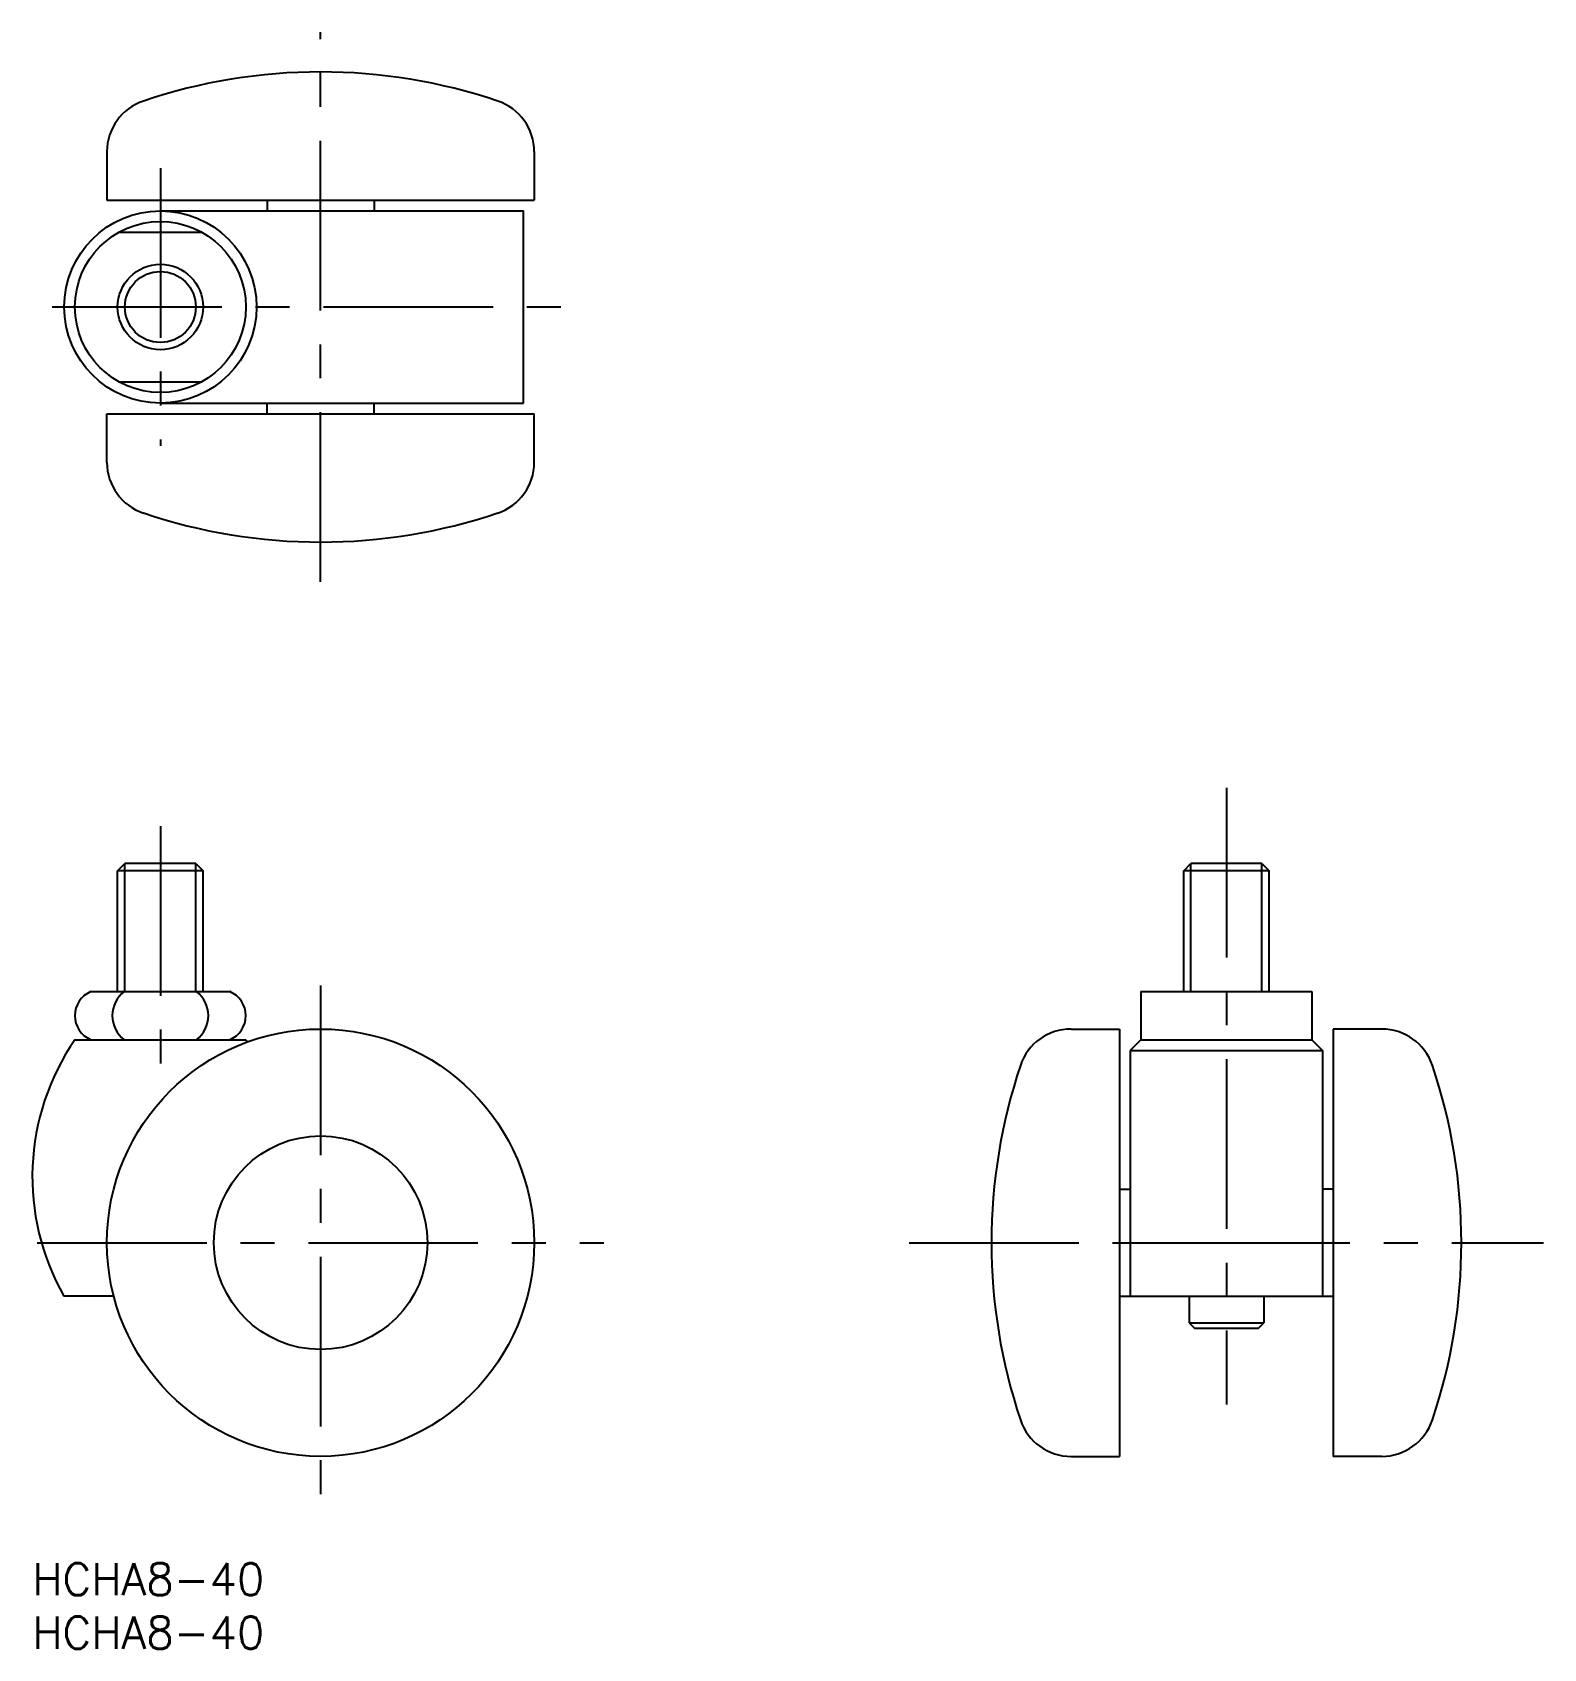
# Model space of a CAD drawing. Extents: x 0 to 142, y -8 to 143.
import ezdxf

# ---------------------------------------------------------------- set-up
doc = ezdxf.new("R2010")
doc.units = 0
doc.header["$LTSCALE"] = 0.5
doc.linetypes.add('CENTER', pattern=[50.8, 31.75, -6.35, 6.35, -6.35])
for name, color, linetype in [('MSM_CENTER', 1, 'CENTER'), ('MSM_CONTINUOUS', 7, 'CONTINUOUS'), ('MSM_NARROW', 5, 'CONTINUOUS'), ('MSM_PART_NUMBER', 7, 'CONTINUOUS')]:
    doc.layers.add(name, color=color, linetype=linetype)
doc.styles.get("Standard").update_dxf_attribs({"font": 'txt.shx', "height": 3, "bigfont": 'bigfont.shx'})

# ---------------------------------------------------------------- blocks, each defined once
blk = doc.blocks.new('*U2')
at = {"layer": 'MSM_PART_NUMBER'}
blk.add_text('HCHA8-40', height=3, dxfattribs=at).set_placement((0, -3))
blk = doc.blocks.new('*U3')
at = {"layer": 'MSM_PART_NUMBER'}
blk.add_text('HCHA8-40', height=3, dxfattribs=at).set_placement((0, -8))

msp = doc.modelspace()

# ---------------------------------------------------------------- linework, layer by layer
at = {"layer": 'MSM_CENTER'}
for p, q in [((26.99, 91.86), (26.99, 143.29)), ((11.99, 130.58), (11.99, 104.58)), ((1.86, 117.58), (52.11, 117.58)), ((111.8, 72.57), (111.8, 14.85)), ((11.99, 68.99), (11.99, 44.74)), ((26.99, 54.08), (26.99, 5.92)), ((0.45, 30), (53.52, 30)), ((82.09, 30), (141.5, 30))]:
    msp.add_line(p, q, dxfattribs=at)
at = {"layer": 'MSM_CONTINUOUS'}
for p, q in [((6.99, 132.12), (6.99, 127.58)), ((46.99, 132.12), (46.99, 127.58)), ((6.99, 127.58), (46.99, 127.58)), ((21.99, 127.58), (21.99, 126.58)), ((31.99, 127.58), (31.99, 126.58)), ((11.99, 126.58), (45.99, 126.58)), ((45.99, 108.58), (45.99, 126.58)), ((8.11, 124.58), (15.86, 124.58)), ((8.11, 110.58), (15.86, 110.58)), ((6.99, 107.58), (46.99, 107.58)), ((6.99, 103.03), (6.99, 107.58)), ((11.99, 108.58), (45.99, 108.58)), ((21.99, 107.58), (21.99, 108.58)), ((31.99, 107.58), (31.99, 108.58)), ((46.99, 103.03), (46.99, 107.58)), ((7.99, 64.82), (8.66, 65.5)), ((15.31, 65.5), (8.66, 65.5)), ((15.31, 65.5), (15.99, 64.82)), ((107.8, 64.82), (108.47, 65.5)), ((115.12, 65.5), (108.47, 65.5)), ((115.12, 65.5), (115.8, 64.82)), ((7.99, 53.5), (7.99, 64.82)), ((15.99, 64.82), (7.99, 64.82)), ((15.99, 53.5), (15.99, 64.82)), ((107.8, 53.5), (107.8, 64.82)), ((115.8, 64.82), (107.8, 64.82)), ((115.8, 53.5), (115.8, 64.82)), ((5.49, 53.5), (18.49, 53.5)), ((103.8, 53.5), (119.8, 53.5)), ((103.8, 53.5), (103.8, 49)), ((119.8, 53.5), (119.8, 49)), ((97.25, 50), (101.8, 50)), ((101.8, 50), (101.8, 10)), ((121.8, 50), (121.8, 10)), ((126.34, 50), (121.8, 50)), ((3.99, 49), (19.99, 49)), ((19.99, 49), (20.09, 48.77)), ((103.8, 49), (102.8, 48)), ((103.8, 49), (119.8, 49)), ((119.8, 49), (120.8, 48)), ((102.8, 48), (120.8, 48)), ((102.8, 48), (102.8, 25)), ((120.8, 48), (120.8, 25)), ((101.8, 40), (101.8, 40)), ((101.8, 35), (102.8, 35)), ((121.8, 35), (120.8, 35)), ((101.8, 30), (101.8, 30)), ((102.8, 30), (120.8, 30)), ((7.62, 25), (2.96, 25)), ((101.8, 25), (121.8, 25)), ((108.3, 25), (108.3, 22.5)), ((115.3, 25), (115.3, 22.5)), ((108.3, 22.5), (115.3, 22.5)), ((108.3, 22.5), (108.8, 22)), ((108.8, 22), (114.8, 22)), ((114.8, 22), (115.3, 22.5)), ((97.25, 10), (101.8, 10)), ((126.34, 10), (121.8, 10))]:
    msp.add_line(p, q, dxfattribs=at)
for centre, radius in [((11.99, 117.58), 9), ((11.99, 117.58), 8), ((11.99, 117.58), 4), ((26.99, 30), 20), ((26.99, 30), 10)]:
    msp.add_circle(centre, radius, dxfattribs=at)
for centre, radius, start, end in [((26.99, 87.58), 52, 71.3885, 108.6115), ((11.99, 132.12), 5, 108.6115, 180), ((41.99, 132.12), 5, 0, 71.3885), ((11.99, 103.03), 5, 180, 251.3885), ((41.99, 103.03), 5, 288.6115, 0), ((26.99, 147.58), 52, 251.3885, 288.6115), ((6.42, 51.25), 2.44, 112.6199, 247.3801), ((10.31, 51.25), 2.82, 127.0317, 232.9683), ((13.66, 51.25), 2.82, 307.0317, 52.9683), ((17.55, 51.25), 2.44, 292.6199, 67.3801), ((97.25, 45), 5, 90, 161.3885), ((126.34, 45), 5, 18.6115, 90), ((22.6, 36.18), 22.6, 145.4508, 209.6631), ((141.8, 30), 52, 161.3885, 198.6115), ((81.8, 30), 52, 341.3885, 18.6115), ((97.25, 15), 5, 198.6115, 270), ((126.34, 15), 5, 270, 341.3885)]:
    msp.add_arc(centre, radius, start, end, dxfattribs=at)
at = {"layer": 'MSM_NARROW'}
for p, q in [((8.66, 53.5), (8.66, 65.5)), ((15.31, 53.5), (15.31, 65.5)), ((108.47, 53.5), (108.47, 65.5)), ((115.12, 53.5), (115.12, 65.5))]:
    msp.add_line(p, q, dxfattribs=at)
msp.add_circle((11.99, 117.58), 3.32, dxfattribs=at)

# ---------------------------------------------------------------- block references
at = {"layer": 'MSM_CONTINUOUS'}
for name in ['*U2', '*U3']:
    msp.add_blockref(name, (0, 0), dxfattribs=at)

doc.saveas('drawing.dxf')
